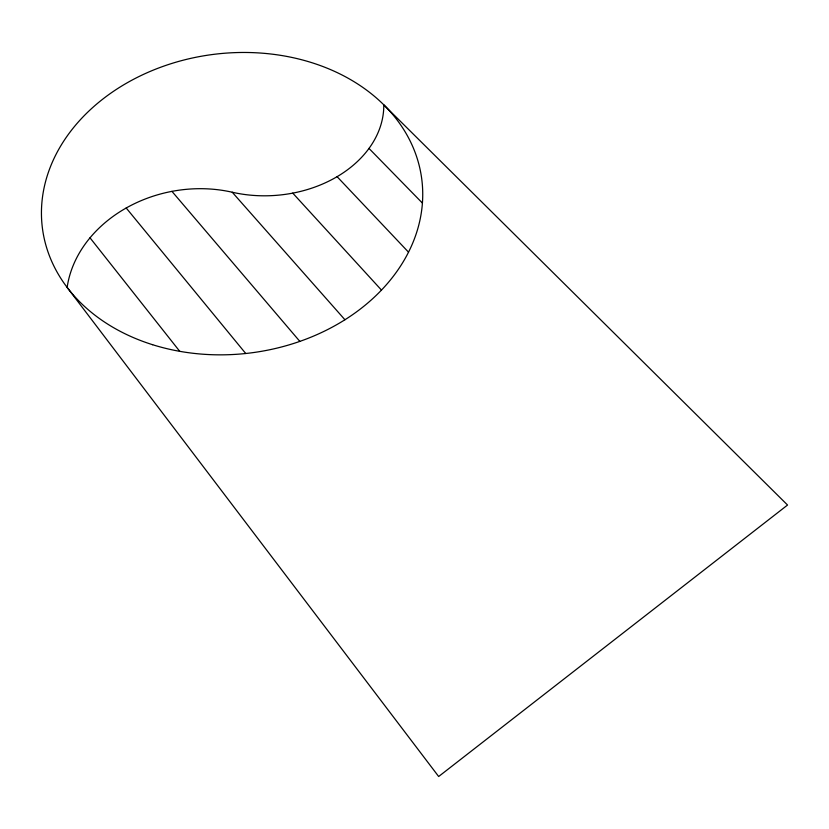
<?xml version="1.0" encoding="UTF-8"?>
<svg xmlns="http://www.w3.org/2000/svg" width="829" height="829" viewBox="0 0 829 829"><rect width="100%" height="100%" fill="white"/><g stroke="black" fill="none" stroke-linecap="round" stroke-linejoin="round"><path stroke-width="1.24" d="M368.978 148.412L422.407 203.074M337.071 176.65L408.521 252.171M292.751 193.105L381.475 290.088M232.244 192.235A114.008 85.947 -4.9 0 0 383.796 104.848L787.55 505.037L438.665 776.514L67.139 287.414A125.334 102.371 -11 0 1 232.244 192.235L344.937 319.756M171.935 191.354L299.839 341.393M126.195 207.986L245.736 353.506M90.009 237.819L179.738 351.33M152.619 344.719A191.25 150.422 -7.4 0 0 421.899 180.245A191.25 150.422 -7.4 0 0 121.728 86.019A191.25 150.422 -7.4 0 0 152.619 344.719"/></g></svg>
